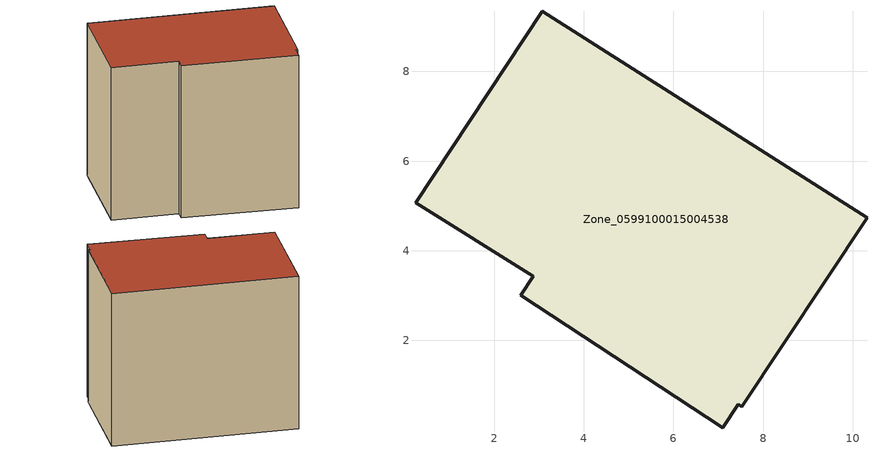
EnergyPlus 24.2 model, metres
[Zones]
Zone_0599100015004538
 floor ground (C_G): 0.25,5.07 3.08,9.34 10.32,4.73 7.53,0.52 7.45,0.57 7.1,0.06 2.59,3 2.88,3.43 z0.85
 wall outside (C_F): 3.08,9.34 0.25,5.07 2.88,3.43 2.59,3 7.1,0.06 7.45,0.57 7.53,0.52 10.32,4.73 3.08,9.34 z0.85:8.28
 roof outside (C_R): 7.53,0.52 10.32,4.73 3.08,9.34 0.25,5.07 2.88,3.43 2.59,3 7.1,0.06 7.45,0.57 z8.28
[BUILDING]
Pand.0599100015004538: North Axis=0; Terrain=City; Loads Convergence Tolerance Value=0.04; Temperature Convergence Tolerance Value=0.4; Solar Distribution=FullExterior; Maximum Number of Warmup Days=25; Minimum Number of Warmup Days=1
[Site:Location]
Rotterdam.The.Hague.AP_ZH_NLD Design_Conditions: Latitude=51.96; Longitude=4.45; Time Zone=1; Elevation=-4.5
[SITE:GROUNDTEMPERATURE:BUILDINGSURFACE]
18, 18, 18, 18, 18, 18, 18, 18, 18, 18, 18, 18
[MATERIAL] Thermal Absorptance=0.9; Solar Absorptance=0.7; Visible Absorptance=0.7
Name | Roughness | Thickness | Conductivity | Density | Specific Heat
G.TC.1975-1991 | MediumSmooth | 0.15 | 0.288461 | 540 | 1210
F.TC.1975-1991 | Rough | 0.3 | 0.230769 | 1920 | 840
R.TC.1975-1991 | MediumRough | 0.2 | 0.153846 | 1500 | 1000
[CONSTRUCTION]
C_G: G.TC.1975-1991
C_F: F.TC.1975-1991
C_R: R.TC.1975-1991
[ZONE]
Zone_0599100015004538: Type=1; Multiplier=1; Ceiling Height=Autocalculate; Volume=Autocalculate; Floor Area=autocalculate; Part of Total Floor Area=Yes
[ZONEINFILTRATION:DESIGNFLOWRATE]
Infil_Zone_0599100015004538: Zone or ZoneList or Space or SpaceList=Zone_0599100015004538; Schedule=AlwaysOn; Design Flow Rate Calculation Method=Flow/Area; Flow Rate per Floor Area=0.003; Constant Term Coefficient=1; Temperature Term Coefficient=0; Velocity Term Coefficient=0; Velocity Squared Term Coefficient=0
[HVACTEMPLATE:ZONE:IDEALLOADSAIRSYSTEM]
Zone_0599100015004538: Maximum Heating Supply Air Temperature=50; Minimum Cooling Supply Air Temperature=13; Maximum Heating Supply Air Humidity Ratio=0.0156; Minimum Cooling Supply Air Humidity Ratio=0.0077; Heating Limit=NoLimit; Cooling Limit=NoLimit; Dehumidification Control Type=ConstantSensibleHeatRatio; Cooling Sensible Heat Ratio=0.7; Dehumidification Setpoint=60; Humidification Control Type=None; Humidification Setpoint=30; Outdoor Air Method=None; Outdoor Air Flow Rate per Person=0.00944; Outdoor Air Flow Rate per Zone Floor Area=0; Outdoor Air Flow Rate per Zone=0; Demand Controlled Ventilation Type=None; Outdoor Air Economizer Type=NoEconomizer; Heat Recovery Type=None; Sensible Heat Recovery Effectiveness=0.7; Latent Heat Recovery Effectiveness=0.65
[ZONECONTROL:THERMOSTAT]
ThermostatControl_Zone_0599100015004538: Zone or ZoneList=Zone_0599100015004538; Control Type Schedule=DualSetpointControlType; Control 1=Thermostat_Zone_0599100015004538; Temperature Difference Between Cutout And Setpoint=0
[THERMOSTATSETPOINT:DUALSETPOINT]
Thermostat_Zone_0599100015004538: Heating Setpoint Temperature Schedule=HeatingSetpoint_Zone_0599100015004538; Cooling Setpoint Temperature Schedule=CoolingSetpoint_Zone_0599100015004538
[SCHEDULE:COMPACT]
HeatingSetpoint_Zone_0599100015004538: Through: 12/31, For: AllDays, Until: 24:00, 21
CoolingSetpoint_Zone_0599100015004538: Through: 12/31, For: AllDays, Until: 24:00, 24
DualSetpointControlType: Through: 12/31, For: AllDays, Until: 24:00, 4
AlwaysOn: Through: 12/31, For: AllDays, Until: 24:00, 1
